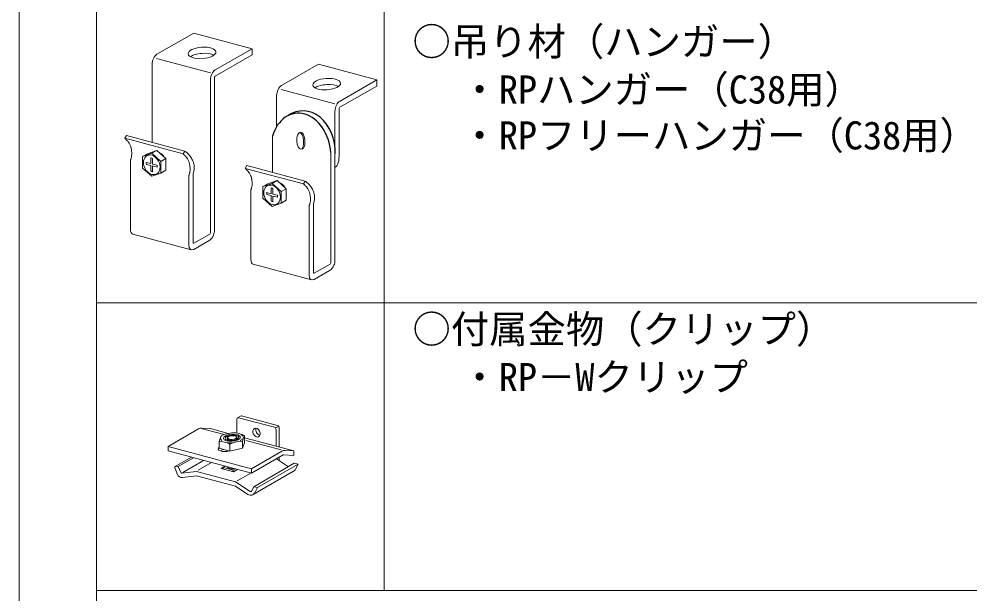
# Model space of a CAD drawing. Units: millimetres on the paper, enlarged 40 times, with parts at other scales. Extents: x -7800 to 7800, y -5578 to 5485.
# Drawn here: x -7800 to -5816, y 3093 to 4292 of the extents above; entities that cross this region are included whole.
import ezdxf
from ezdxf.enums import TextEntityAlignment as Align

# ---------------------------------------------------------------- set-up
doc = ezdxf.new("R2010")
doc.units = ezdxf.units.MM
doc.header["$LTSCALE"] = 40
doc.layers.add('1-6_文字', color=4, linetype='Continuous')
for name, color, linetype, lineweight in [('1-7_金具', 7, 'Continuous', 18), ('1-A_クリップ', 7, 'Continuous', 18), ('F-2_太線１', 3, 'Continuous', 18), ('F-4_細線', 4, 'Continuous', 9)]:
    doc.layers.add(name, color=color, linetype=linetype, lineweight=lineweight)
doc.styles.add('ＭＳ ゴシック', font='')
doc.styles.get('ＭＳ ゴシック').set_extended_font_data('MS Gothic')

msp = doc.modelspace()

# ---------------------------------------------------------------- linework, layer by layer
at = {"layer": '1-7_金具', "color": 3}
for p, q in [((-7435.55, 4263.02), (-7512.32, 4218.7)), ((-7313.85, 4230.41), (-7435.55, 4263.02)), ((-7313.85, 4230.41), (-7390.61, 4186.09)), ((-7313.85, 4230.41), (-7313.85, 4217.61)), ((-7400.86, 4180.17), (-7512.99, 4210.22)), ((-7313.85, 4217.61), (-7390.61, 4173.29)), ((-7522.57, 4197.98), (-7522.57, 4035.09)), ((-7175.55, 4197.92), (-7252.31, 4153.6)), ((-7053.84, 4165.31), (-7175.55, 4197.92)), ((-7392, 4170.49), (-7392, 3851.69)), ((-7400.86, 4165.37), (-7400.86, 3846.57)), ((-7053.84, 4152.51), (-7130.61, 4108.19)), ((-7053.84, 4165.31), (-7130.16, 4121.25)), ((-7053.84, 4165.31), (-7053.84, 4152.51)), ((-7262.57, 4132.88), (-7262.57, 4068)), ((-7140.86, 4115.07), (-7252.98, 4145.12)), ((-7130.16, 4121.25), (-7130.61, 4120.99)), ((-7140.86, 4100.27), (-7140.86, 4013.26)), ((-7131.99, 4105.39), (-7131.99, 4010.88)), ((-7579.5, 4043.53), (-7575.58, 4049.3)), ((-7453.87, 4016.69), (-7575.58, 4049.3)), ((-7271.43, 4048.24), (-7271.43, 3972.37)), ((-7457.79, 4010.92), (-7579.5, 4043.53)), ((-7149.73, 4015.63), (-7149.73, 3783.85)), ((-7140.86, 4013.26), (-7140.86, 3788.97)), ((-7567.42, 3998.4), (-7567.46, 3998.27)), ((-7567.46, 3853.26), (-7567.46, 3998.27)), ((-7436.89, 3969.33), (-7436.89, 3825.77)), ((-7328.36, 3980.8), (-7324.44, 3986.57)), ((-7206.65, 3948.19), (-7328.36, 3980.8)), ((-7202.74, 3953.96), (-7324.44, 3986.57)), ((-7445.71, 3965.79), (-7445.76, 3965.66)), ((-7445.76, 3820.65), (-7445.76, 3965.66)), ((-7316.28, 3935.68), (-7316.33, 3935.55)), ((-7316.33, 3790.54), (-7316.33, 3935.54)), ((-7194.57, 3903.07), (-7194.62, 3902.94)), ((-7194.62, 3757.93), (-7194.62, 3902.94)), ((-7185.75, 3906.6), (-7185.75, 3763.05)), ((-7440.69, 3810.81), (-7562.39, 3843.42)), ((-7435.5, 3824.57), (-7402.25, 3843.77)), ((-7435.5, 3811.77), (-7402.25, 3830.97)), ((-7189.55, 3748.09), (-7311.26, 3780.7)), ((-7184.37, 3761.85), (-7151.11, 3781.05)), ((-7184.37, 3749.05), (-7151.11, 3768.25))]:
    msp.add_line(p, q, dxfattribs=at)
at = {"layer": '1-7_金具'}
for p, q in [((-7542.28, 4005.31), (-7523.15, 4012.18)), ((-7542.28, 4005.31), (-7531.88, 4011.31)), ((-7531.88, 4011.31), (-7512.76, 4018.18)), ((-7523.15, 4012.18), (-7512.76, 4018.18)), ((-7512.76, 4018.18), (-7493.63, 4001.06)), ((-7542.28, 3981.31), (-7542.28, 4005.31)), ((-7524.89, 3990.65), (-7534.61, 3993.25)), ((-7524.89, 3986.65), (-7534.19, 3989.14)), ((-7524.89, 3990.65), (-7524.89, 4002.52)), ((-7521.41, 3989.72), (-7521.41, 4001.06)), ((-7521.41, 3989.72), (-7512.11, 3987.22)), ((-7504.03, 3995.06), (-7493.63, 4001.06)), ((-7493.63, 4001.06), (-7493.63, 3977.06)), ((-7523.15, 3964.18), (-7542.28, 3981.31)), ((-7524.89, 3986.65), (-7524.89, 3975.31)), ((-7504.03, 3971.06), (-7523.15, 3964.18)), ((-7521.41, 3985.72), (-7511.7, 3983.11)), ((-7521.41, 3985.72), (-7521.41, 3973.85)), ((-7504.03, 3971.06), (-7493.63, 3977.06)), ((-7291.14, 3942.58), (-7272.01, 3949.46)), ((-7291.14, 3942.58), (-7280.75, 3948.58)), ((-7280.75, 3948.58), (-7261.62, 3955.46)), ((-7272.01, 3949.46), (-7261.62, 3955.46)), ((-7261.62, 3955.46), (-7242.5, 3938.33)), ((-7291.14, 3918.58), (-7291.14, 3942.58)), ((-7273.75, 3927.92), (-7283.47, 3930.53)), ((-7273.75, 3927.92), (-7273.75, 3939.79)), ((-7270.28, 3926.99), (-7270.28, 3938.33)), ((-7252.89, 3932.33), (-7242.5, 3938.33)), ((-7242.5, 3938.33), (-7242.5, 3914.33)), ((-7272.01, 3901.46), (-7291.14, 3918.58)), ((-7273.75, 3923.92), (-7283.05, 3926.42)), ((-7273.75, 3923.92), (-7273.75, 3912.59)), ((-7252.89, 3908.33), (-7272.01, 3901.46)), ((-7270.28, 3926.99), (-7260.98, 3924.5)), ((-7270.28, 3922.99), (-7260.56, 3920.39)), ((-7270.28, 3922.99), (-7270.28, 3911.12)), ((-7252.89, 3908.33), (-7242.5, 3914.33))]:
    msp.add_line(p, q, dxfattribs=at)
at = {"layer": '1-7_金具', "color": 3}
for points in [[(-7579.5, 4043.53), (-7578.76, 4042.84), (-7577.5, 4041.66), (-7576.25, 4040.46), (-7575.03, 4039.23), (-7573.85, 4037.97), (-7572.72, 4036.66), (-7572.09, 4035.88), (-7571.49, 4035.08), (-7570.51, 4033.66), (-7569.61, 4032.2), (-7568.78, 4030.68), (-7568.04, 4029.12), (-7567.39, 4027.53), (-7567.06, 4026.59), (-7566.82, 4025.86), (-7566.46, 4024.57), (-7566.15, 4023.28), (-7565.88, 4021.97), (-7565.64, 4020.66), (-7565.44, 4019.34), (-7565.33, 4018.57), (-7565.22, 4017.71), (-7565.05, 4016.23), (-7564.91, 4014.75), (-7564.82, 4013.26), (-7564.79, 4011.78), (-7564.81, 4010.3), (-7564.86, 4009.44), (-7564.91, 4008.77), (-7565.03, 4007.6), (-7565.2, 4006.45), (-7565.41, 4005.29), (-7565.66, 4004.15), (-7565.94, 4003.01), (-7566.12, 4002.36), (-7566.3, 4001.71), (-7566.65, 4000.6), (-7567.03, 3999.5), (-7567.42, 3998.4)], [(-7436.89, 3969.33), (-7436.58, 3970.4), (-7436.06, 3972.24), (-7435.58, 3974.09), (-7435.16, 3975.94), (-7434.81, 3977.8), (-7434.57, 3979.67), (-7434.48, 3980.75), (-7434.44, 3982.26), (-7434.55, 3984.87), (-7434.9, 3987.47), (-7435.44, 3990.06), (-7436.17, 3992.62), (-7437.05, 3995.14), (-7437.62, 3996.58), (-7438.17, 3997.85), (-7439.19, 3999.98), (-7440.31, 4002.06), (-7441.53, 4004.06), (-7442.86, 4005.99), (-7444.29, 4007.82), (-7445.18, 4008.84), (-7445.92, 4009.65), (-7447.25, 4010.99), (-7448.64, 4012.29), (-7450.07, 4013.55), (-7451.53, 4014.78), (-7453.01, 4015.99), (-7453.87, 4016.69), (-7457.79, 4010.92)], [(-7457.79, 4010.92), (-7457.05, 4010.23), (-7455.79, 4009.05), (-7454.54, 4007.84), (-7453.32, 4006.62), (-7452.15, 4005.36), (-7451.02, 4004.05), (-7450.39, 4003.27), (-7449.79, 4002.47), (-7448.81, 4001.05), (-7447.9, 3999.58), (-7447.08, 3998.07), (-7446.34, 3996.51), (-7445.69, 3994.92), (-7445.35, 3993.98), (-7445.12, 3993.25), (-7444.75, 3991.96), (-7444.44, 3990.67), (-7444.17, 3989.36), (-7443.93, 3988.05), (-7443.73, 3986.73), (-7443.62, 3985.96), (-7443.51, 3985.1), (-7443.34, 3983.62), (-7443.21, 3982.14), (-7443.12, 3980.65), (-7443.08, 3979.17), (-7443.1, 3977.69), (-7443.15, 3976.83), (-7443.2, 3976.15), (-7443.33, 3974.99), (-7443.5, 3973.84), (-7443.7, 3972.68), (-7443.95, 3971.54), (-7444.23, 3970.4), (-7444.41, 3969.75), (-7444.6, 3969.1), (-7444.95, 3967.99), (-7445.32, 3966.89), (-7445.71, 3965.79)], [(-7328.36, 3980.8), (-7327.62, 3980.12), (-7326.36, 3978.93), (-7325.11, 3977.73), (-7323.9, 3976.51), (-7322.72, 3975.24), (-7321.59, 3973.94), (-7320.96, 3973.15), (-7320.36, 3972.36), (-7319.38, 3970.94), (-7318.47, 3969.47), (-7317.65, 3967.96), (-7316.91, 3966.4), (-7316.26, 3964.81), (-7315.92, 3963.87), (-7315.69, 3963.13), (-7315.32, 3961.85), (-7315.01, 3960.56), (-7314.74, 3959.25), (-7314.51, 3957.93), (-7314.3, 3956.61), (-7314.19, 3955.84), (-7314.08, 3954.99), (-7313.91, 3953.51), (-7313.78, 3952.02), (-7313.69, 3950.54), (-7313.65, 3949.06), (-7313.68, 3947.58), (-7313.72, 3946.72), (-7313.77, 3946.04), (-7313.9, 3944.88), (-7314.07, 3943.72), (-7314.27, 3942.57), (-7314.52, 3941.43), (-7314.8, 3940.29), (-7314.98, 3939.64), (-7315.17, 3938.99), (-7315.52, 3937.88), (-7315.89, 3936.78), (-7316.28, 3935.68)], [(-7185.75, 3906.6), (-7185.45, 3907.67), (-7184.93, 3909.52), (-7184.45, 3911.37), (-7184.02, 3913.22), (-7183.68, 3915.08), (-7183.43, 3916.94), (-7183.35, 3918.03), (-7183.3, 3919.54), (-7183.42, 3922.14), (-7183.76, 3924.75), (-7184.3, 3927.34), (-7185.03, 3929.9), (-7185.91, 3932.42), (-7186.48, 3933.86), (-7187.03, 3935.12), (-7188.05, 3937.26), (-7189.17, 3939.33), (-7190.4, 3941.34), (-7191.72, 3943.26), (-7193.16, 3945.1), (-7194.04, 3946.12), (-7194.78, 3946.93), (-7196.12, 3948.27), (-7197.51, 3949.57), (-7198.94, 3950.82), (-7200.4, 3952.05), (-7201.88, 3953.26), (-7202.74, 3953.96), (-7206.65, 3948.19)], [(-7206.65, 3948.19), (-7205.92, 3947.51), (-7204.65, 3946.32), (-7203.41, 3945.12), (-7202.19, 3943.89), (-7201.01, 3942.63), (-7199.88, 3941.32), (-7199.25, 3940.54), (-7198.65, 3939.75), (-7197.67, 3938.33), (-7196.77, 3936.86), (-7195.94, 3935.35), (-7195.2, 3933.79), (-7194.55, 3932.2), (-7194.22, 3931.26), (-7193.98, 3930.52), (-7193.62, 3929.24), (-7193.3, 3927.94), (-7193.03, 3926.64), (-7192.8, 3925.32), (-7192.59, 3924), (-7192.49, 3923.23), (-7192.37, 3922.38), (-7192.2, 3920.9), (-7192.07, 3919.41), (-7191.98, 3917.93), (-7191.94, 3916.45), (-7191.97, 3914.96), (-7192.01, 3914.11), (-7192.07, 3913.43), (-7192.19, 3912.27), (-7192.36, 3911.11), (-7192.57, 3909.96), (-7192.81, 3908.82), (-7193.09, 3907.68), (-7193.27, 3907.02), (-7193.46, 3906.38), (-7193.81, 3905.27), (-7194.18, 3904.16), (-7194.57, 3903.07)]]:
    msp.add_lwpolyline(points, dxfattribs=at)
at = {"layer": '1-7_金具'}
for points in [[(-7523.15, 4012.18), (-7504.03, 3995.06), (-7504.03, 3971.06)], [(-7272.01, 3949.46), (-7252.89, 3932.33), (-7252.89, 3908.33)]]:
    msp.add_lwpolyline(points, dxfattribs=at)
at = {"layer": '1-7_金具', "color": 3}
for centre, major_axis in [((-7418.21, 4221.6), (28.89, 2.1)), ((-7158.2, 4156.5), (28.89, 2.1)), ((-7213.39, 4038.04), (-1.26, 17.33))]:
    msp.add_ellipse(centre, major_axis=major_axis, ratio=0.410193, dxfattribs=at)
for centre, major_axis, ratio, start_param, end_param in [((-7512.32, 4203.9), (-5.57, -15.64), 0.550454, 3.7155639, 5.2863602), ((-7418.21, 4208.8), (28.89, 2.1), 0.410193, 0.5376307, 2.5443597), ((-7390.61, 4171.29), (-5.57, -15.64), 0.550454, 3.7155639, 5.2863602), ((-7390.61, 4171.29), (-0.75, -2.11), 0.550454, 3.7155639, 5.2863602), ((-7252.31, 4138.8), (-5.57, -15.64), 0.550454, 3.7155639, 5.2863602), ((-7158.2, 4143.7), (28.89, 2.1), 0.410193, 0.5376307, 2.5443597), ((-7130.61, 4106.19), (-5.57, -15.64), 0.550454, 3.7155639, 5.2863602), ((-7130.61, 4106.19), (-0.75, -2.11), 0.550454, 3.7155639, 5.2863602), ((-7210.78, 4038.44), (-1.26, 17.33), 0.410193, 2.9893613, 6.50125), ((-7144.23, 4011.48), (-2.1, 28.89), 0.410193, 3.2504787, 4.6644877), ((-7557.21, 3859.18), (-5.57, -15.64), 0.550454, 5.2863602, 6.3273623), ((-7402.25, 3845.77), (-5.57, -15.64), 0.550454, 1.4733969, 2.1447675), ((-7402.25, 3845.77), (-0.75, -2.11), 0.550454, 0.5739712, 2.1447675), ((-7402.25, 3845.77), (-5.57, -15.64), 0.550454, 0.5739712, 1.4733969), ((-7435.5, 3826.57), (-5.57, -15.64), 0.550454, 5.2863602, 6.8571565), ((-7435.5, 3826.57), (-0.75, -2.11), 0.550454, 5.2863602, 6.8571565), ((-7306.07, 3796.46), (-5.57, -15.64), 0.550454, 5.2863602, 6.3273623), ((-7151.11, 3783.05), (-5.57, -15.64), 0.550454, 1.4733969, 2.1447675), ((-7151.11, 3783.05), (-0.75, -2.11), 0.550454, 0.5739712, 2.1447675), ((-7151.11, 3783.05), (-5.57, -15.64), 0.550454, 0.5739712, 1.4733969), ((-7184.37, 3763.85), (-5.57, -15.64), 0.550454, 5.2863602, 6.8571565), ((-7184.37, 3763.85), (-0.75, -2.11), 0.550454, 5.2863602, 6.8571565)]:
    msp.add_ellipse(centre, major_axis=major_axis, ratio=ratio, start_param=start_param, end_param=end_param, dxfattribs=at)
at = {"layer": '1-7_金具', "color": 2, "lineweight": 25}
for centre, major_axis, ratio, start_param, end_param in [((-7212.38, 4013.18), (-11.56, 82.26), 0.75, 4.614217, 7.3129902), ((-7207.8, 4014.58), (0, 86.14), 0.780845, 4.6702958, 6.7733991)]:
    msp.add_ellipse(centre, major_axis=major_axis, ratio=ratio, start_param=start_param, end_param=end_param, dxfattribs=at)
at = {"layer": '1-7_金具'}
for centre in [(-7523.15, 3988.18), (-7272.01, 3925.46)]:
    msp.add_ellipse(centre, major_axis=(-9.7, 19.2), ratio=0.751651, dxfattribs=at)
for centre, major_axis, ratio, start_param, end_param in [((-7506.61, 3999.96), (-6.3, 12.48), 0.751651, 4.6547217, 5.7294018), ((-7506.61, 3999.96), (-5.82, 11.52), 0.751651, 4.8174853, 5.5666383), ((-7523.15, 3988.18), (-6.99, 13.84), 0.65557, 0.8959103, 1.1852374), ((-7523.15, 3988.18), (-6.99, 13.84), 0.65557, 5.4742572, 5.7789525), ((-7523.15, 3988.18), (-6.99, 13.84), 0.65557, 2.3326645, 2.6373598), ((-7523.15, 3988.18), (-6.99, 13.84), 0.65557, 4.037503, 4.32683), ((-7255.48, 3937.23), (-6.3, 12.48), 0.751651, 4.6547217, 5.7294018), ((-7255.48, 3937.23), (-5.82, 11.52), 0.751651, 4.8174853, 5.5666383), ((-7272.01, 3925.46), (-6.99, 13.84), 0.65557, 0.8959103, 1.1852374), ((-7272.01, 3925.46), (-6.99, 13.84), 0.65557, 5.4742572, 5.7789525), ((-7272.01, 3925.46), (-6.99, 13.84), 0.65557, 2.3326645, 2.6373598), ((-7272.01, 3925.46), (-6.99, 13.84), 0.65557, 4.037503, 4.32683)]:
    msp.add_ellipse(centre, major_axis=major_axis, ratio=ratio, start_param=start_param, end_param=end_param, dxfattribs=at)
at = {"layer": '1-A_クリップ'}
for p, q in [((-7345.44, 3428.43), (-7345.44, 3457.4)), ((-7344.02, 3460.25), (-7337.65, 3463.93)), ((-7341.96, 3460.47), (-7267.2, 3440.44)), ((-7335.59, 3464.15), (-7260.82, 3444.12)), ((-7425.61, 3437.05), (-7489.03, 3400.43)), ((-7418.96, 3438.64), (-7400.35, 3437.63)), ((-7400.35, 3437.63), (-7363.37, 3427.72)), ((-7263.72, 3401.02), (-7263.72, 3435.51)), ((-7257.35, 3439.19), (-7257.35, 3399.31)), ((-7378.25, 3422.79), (-7377.02, 3423.5)), ((-7354.05, 3428.93), (-7349.86, 3428.93)), ((-7329.72, 3422.41), (-7329.72, 3408.41)), ((-7329.72, 3418.71), (-7226.48, 3391.04)), ((-7382.27, 3410.71), (-7382.27, 3396.71)), ((-7382.27, 3396.71), (-7360.22, 3390.8)), ((-7379.78, 3391.11), (-7373.95, 3394.48)), ((-7360.22, 3404.8), (-7360.22, 3400.83)), ((-7360.22, 3400.83), (-7360.22, 3390.8)), ((-7333.91, 3410.64), (-7333.91, 3396.64)), ((-7489.03, 3391.23), (-7315.17, 3344.64)), ((-7440.49, 3378.22), (-7475.86, 3357.8)), ((-7467.92, 3358.77), (-7436.22, 3377.08)), ((-7251.74, 3390.46), (-7315.17, 3353.84)), ((-7249.17, 3382.75), (-7315.17, 3344.64)), ((-7262.79, 3374.88), (-7237.91, 3358.32)), ((-7257.35, 3378.03), (-7257.35, 3371.26)), ((-7248.06, 3383.01), (-7226.48, 3381.84)), ((-7245.09, 3392.05), (-7226.48, 3391.04)), ((-7226.48, 3391.04), (-7226.48, 3381.84)), ((-7467.92, 3358.77), (-7475.86, 3357.8)), ((-7469.41, 3341.82), (-7475.86, 3357.8)), ((-7462.71, 3345.85), (-7467.92, 3358.77)), ((-7378.59, 3354.75), (-7370.44, 3359.45)), ((-7378.59, 3354.75), (-7352.51, 3347.76)), ((-7369.25, 3359.14), (-7373.9, 3356.45)), ((-7373.9, 3356.45), (-7373.9, 3353.49)), ((-7373.9, 3356.45), (-7353.04, 3350.86)), ((-7353.04, 3350.86), (-7348.38, 3353.55)), ((-7315.17, 3344.64), (-7315.17, 3353.84)), ((-7217.94, 3363.64), (-7302.47, 3314.84)), ((-7223.49, 3352.87), (-7217.94, 3363.64)), ((-7460.59, 3344.62), (-7429.96, 3348.6)), ((-7458.85, 3335.65), (-7429.96, 3339.4)), ((-7348.25, 3326.71), (-7429.96, 3348.6)), ((-7348.25, 3317.51), (-7429.96, 3339.4)), ((-7353.04, 3350.86), (-7353.04, 3347.9)), ((-7352.51, 3347.76), (-7344.36, 3352.47)), ((-7311.9, 3299.99), (-7227.38, 3348.79)), ((-7317.94, 3306.53), (-7348.25, 3326.71)), ((-7322.45, 3300.33), (-7348.25, 3317.51)), ((-7315.06, 3307.28), (-7310.28, 3316.53)), ((-7310.28, 3316.53), (-7302.47, 3314.84)), ((-7308.01, 3304.07), (-7302.47, 3314.84))]:
    msp.add_line(p, q, dxfattribs=at)
at = {"layer": '1-A_クリップ', "color": 4, "lineweight": 9}
for p, q in [((-7416.94, 3437.34), (-7372.36, 3425.39)), ((-7264.18, 3439.24), (-7258.99, 3442.24)), ((-7326.56, 3413.12), (-7253.15, 3393.45)), ((-7458.56, 3346.48), (-7415.28, 3371.47)), ((-7426.24, 3350.75), (-7398.26, 3366.91)), ((-7344.62, 3328.8), (-7316.54, 3345.01))]:
    msp.add_line(p, q, dxfattribs=at)
at = {"layer": '1-A_クリップ'}
for points in [[(-7489.03, 3391.23), (-7489.03, 3400.43), (-7315.17, 3353.84)], [(-7329.72, 3408.41), (-7333.91, 3396.64), (-7360.22, 3390.8)], [(-7310.28, 3316.53), (-7225.76, 3365.33), (-7217.94, 3363.64)]]:
    msp.add_lwpolyline(points, dxfattribs=at)
for centre, radius, start, end in [((-7419.61, 3426.66), 12, 86.9018, 120), ((-7245.74, 3380.07), 12, 86.9018, 120), ((-7248.17, 3381.01), 2, 86.9018, 120), ((-7232.38, 3357.45), 10, 300, 332.73822), ((-7460.14, 3345.56), 10, 201.98834, 277.40662), ((-7460.85, 3346.6), 2, 201.98834, 277.40662), ((-7316.9, 3308.65), 10, 236.34062, 332.73822), ((-7316.83, 3308.19), 2, 236.34062, 332.73822)]:
    msp.add_arc(centre, radius, start, end, dxfattribs=at)
for centre, major_axis, ratio, start_param, end_param in [((-7341.96, 3456.47), (-1.94, 3.84), 0.751651, 5.6914085, 7.2622048), ((-7335.59, 3460.15), (-1.94, 3.84), 0.751651, 5.6914085, 6.3251409), ((-7298.21, 3433.13), (-4.36, 8.64), 0.751651, 0.5719019, 2.6536019), ((-7267.2, 3436.44), (-1.94, 3.84), 0.751651, 4.1206122, 5.6914085), ((-7260.82, 3440.12), (-1.94, 3.84), 0.751651, 4.1206122, 5.6914085), ((-7380.17, 3416.59), (-2, -6.21), 0.098384, 3.2499842, 5.9872244), ((-7356, 3418.56), (23.22, 1.69), 0.435527, 3.0733758, 3.5753805), ((-7364.92, 3425.39), (-13.15, -2.98), 0.144761, 3.7063553, 5.8459813), ((-7355.37, 3418.07), (10.56, -0.24), 0.474, 1.5365587, 6.7586014), ((-7355.37, 3416.31), (10.56, -0.24), 0.474, 2.9759185, 3.8940655), ((-7355.37, 3412.93), (10.56, -0.24), 0.474, 2.8085353, 3.0278908), ((-7355.37, 3416.38), (9.51, -0.33), 0.4807, 3.3063073, 4.1280319), ((-7355.37, 3414.62), (9.51, -0.33), 0.4807, 3.3063073, 3.5045983), ((-7340.75, 3425.36), (-11.01, 3.04), 0.168925, 3.1882531, 5.7322316), ((-7355.37, 3416.38), (9.51, -0.33), 0.4807, 6.0232964, 6.1993109), ((-7355.37, 3416.31), (10.56, -0.24), 0.474, 6.1850237, 6.4705969), ((-7356, 3418.56), (23.22, 1.69), 0.435527, 5.5008768, 5.9036864), ((-7356, 3418.56), (23.22, 1.69), 0.435527, 0.1532091, 0.5462857), ((-7331.82, 3416.52), (2, 6.21), 0.098384, 5.9872244, 9.128817), ((-7368.84, 3396.34), (15.56, 1.13), 0.410193, 2.581317, 5.1758564), ((-7371.24, 3407.75), (-11.01, 3.04), 0.168925, 3.1882531, 6.3298458), ((-7355.37, 3392.65), (10.56, -0.24), 0.474, 3.2567168, 3.6518539), ((-7356, 3418.56), (23.22, 1.69), 0.435527, 4.3079777, 4.707621), ((-7347.07, 3407.72), (-13.15, -2.98), 0.144761, 6.1511271, 6.2503338), ((-7347.07, 3407.72), (-13.15, -2.98), 0.144761, 3.1087411, 6.1511271), ((-7355.37, 3389.27), (10.56, -0.24), 0.474, 2.8085353, 2.9972203), ((-7355.37, 3358.86), (10.56, -0.24), 0.474, 3.3198812, 5.1557067)]:
    msp.add_ellipse(centre, major_axis=major_axis, ratio=ratio, start_param=start_param, end_param=end_param, dxfattribs=at)
for centre, major_axis, ratio in [((-7304.58, 3429.45), (-4.36, 8.64), 0.751651), ((-7356, 3418.56), (17.78, 1.29), 0.410193), ((-7356, 3418.56), (14.22, 1.03), 0.410193), ((-7355.37, 3419.12), (9.5, 0.69), 0.4101)]:
    msp.add_ellipse(centre, major_axis=major_axis, ratio=ratio, dxfattribs=at)
at = {"layer": 'F-2_太線１'}
for p, q in [((-7800, 5485.15), (-7800, -5514.85)), ((-7638.18, 3700.25), (-78.18, 3700.25)), ((-7638.18, 3100.25), (-78.18, 3100.25))]:
    msp.add_line(p, q, dxfattribs=at)
msp.add_lwpolyline([(-7638.18, 4900.25), (-7638.18, 1900.25), (-78.18, 1900.25)], dxfattribs=at)
at = {"layer": 'F-4_細線'}
msp.add_line((-7038.18, 4900.25), (-7038.18, 3100.25), dxfattribs=at)

# ---------------------------------------------------------------- texts
at = {"layer": '1-6_文字', "color": 7, "style": 'ＭＳ ゴシック'}
for s, p in [('○吊り材（ハンガー）', (-6979.22, 4198.41)), ('○付属金物（クリップ）', (-6979.22, 3598.41))]:
    msp.add_text(s, height=58.65, dxfattribs=at).set_placement(p, align=Align.BOTTOM_LEFT)
at = {"layer": '1-6_文字', "style": 'ＭＳ ゴシック'}
for s, p in [('・RPハンガー（C38用）', (-6879.22, 4098.41)), ('・RPフリーハンガー（C38用）', (-6879.22, 4002.65)), ('・RP－Wクリップ', (-6879.22, 3498.41))]:
    msp.add_text(s, height=58.65, dxfattribs=at).set_placement(p, align=Align.BOTTOM_LEFT)

doc.saveas('drawing.dxf')
